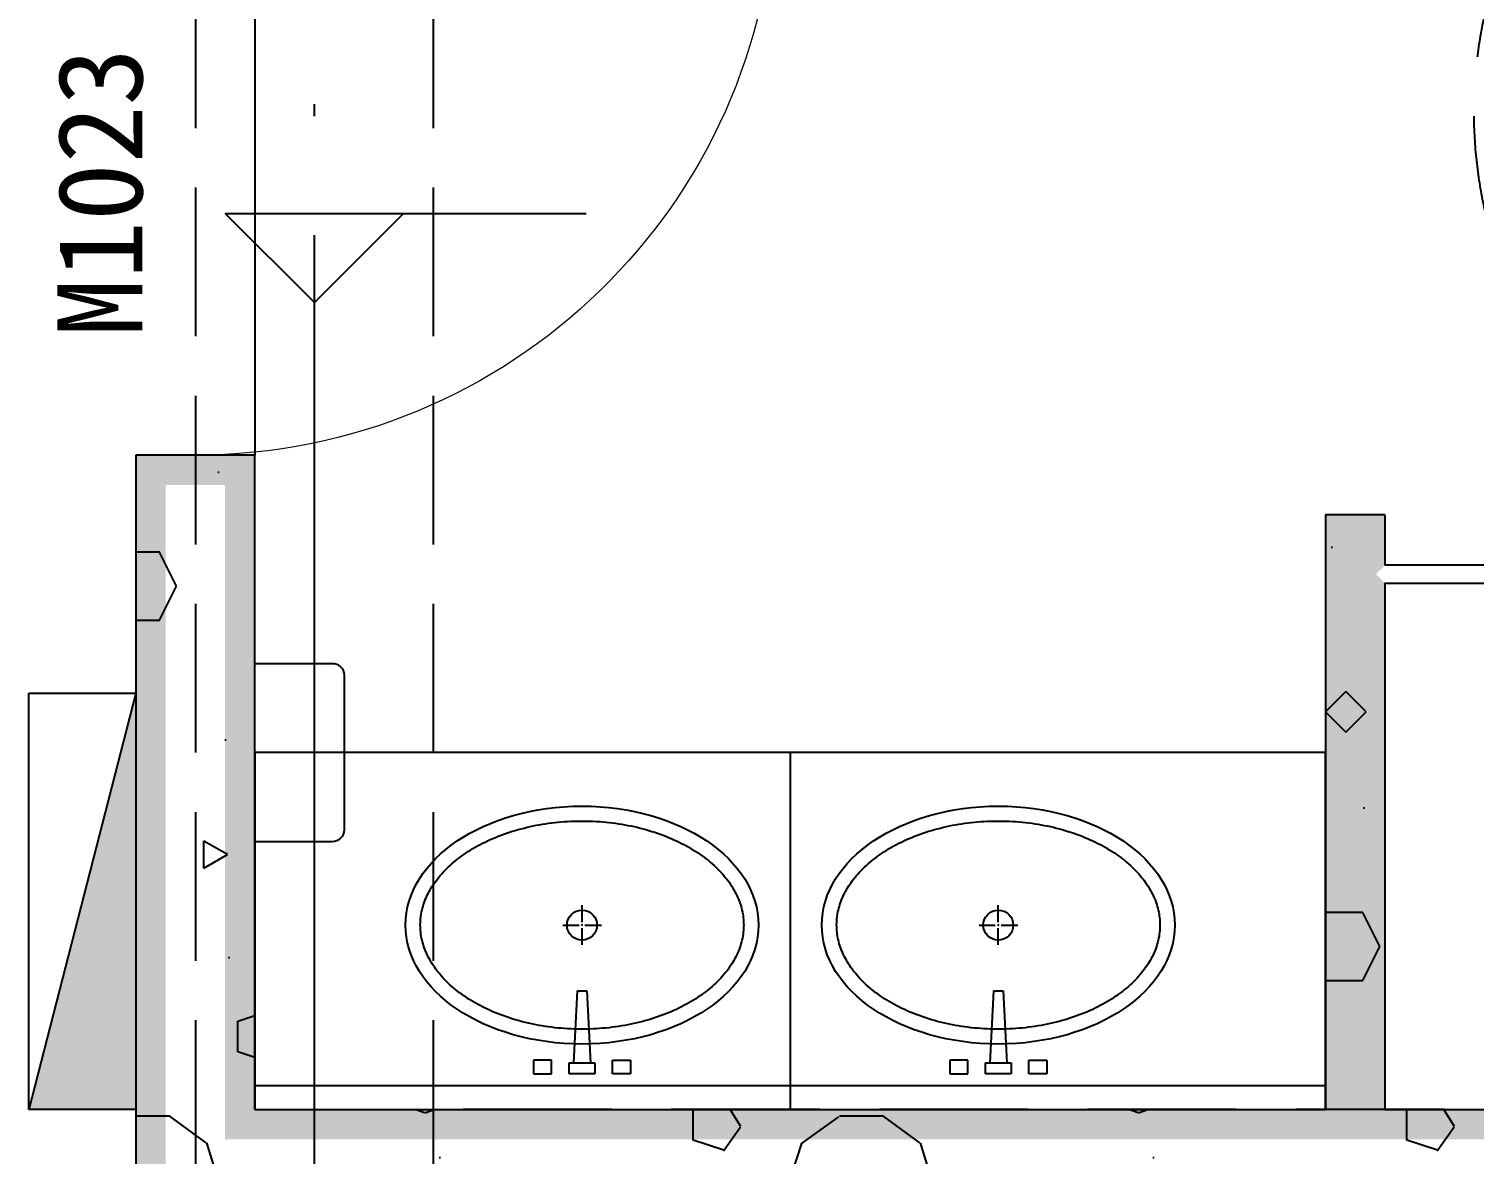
# Model space of a CAD drawing. Extents: x 175123 to 254035, y 15257 to 44959.
# Drawn here: x 183080 to 185510, y 34796 to 36688 of the extents above; entities that cross this region are included whole.
import ezdxf
from ezdxf.enums import TextEntityAlignment as Align
from ezdxf.xclip import XClip

# ---------------------------------------------------------------- set-up
doc = ezdxf.new("R2010")
doc.units = 0
doc.header["$LTSCALE"] = 1000
doc.header["$MEASUREMENT"] = 0
doc.header["$XCLIPFRAME"] = 2
for name, pattern in [('13#结构梁$0$DASH', [0.35, 0.25, -0.1]), ('13#结构梁$0$X-104 13#平面$0$DOTE', [2.4200000000000004, 2, -0.2, 0.02, -0.2]), ('X-104 13#平面$0$DASH', [0.35, 0.25, -0.1]), ('X-104 13#平面$0$DOTE', [2.4200000000000004, 2, -0.2, 0.02, -0.2])]:
    doc.linetypes.add(name, pattern=pattern)
for name, color, linetype in [('01-标注_标高', 200, 'Continuous'), ('02-TEXT_门窗', 151, 'Continuous'), ('13#结构梁$0$s-beam', 4, '13#结构梁$0$DASH'), ('13#结构梁$0$X-104 13#平面$0$A_AXIS-轴线', 36, '13#结构梁$0$X-104 13#平面$0$DOTE'), ('AXIS_TEXT', 7, 'Continuous'), ('PUB_WALL', 9, 'Continuous'), ('X-104 13#平面$0$A-C_门', 150, 'Continuous'), ('X-104 13#平面$0$A-I_卫-洁具', 241, 'Continuous'), ('X-104 13#平面$0$A-I_卫-隔断', 214, 'Continuous'), ('X-104 13#平面$0$A_AXIS-轴线', 36, 'X-104 13#平面$0$DOTE'), ('X-104 13#平面$1$05-填充_天正', 26, 'Continuous'), ('X-104 13#平面$1$A_STR-砌块墙', 121, 'Continuous')]:
    doc.layers.add(name, color=color, linetype=linetype)
doc.styles.add('_TCH_WINDOW', font='STXIHEI.TTF')
doc.styles.add('COMPLEX', font='COMPLEX')
doc.styles.add('图签信息$0$华文细黑', font='STXIHEI.TTF', dxfattribs={"height": 10})
pattern_1 = [(0, (354, -366), (600, 1200), [0, -1200]), (0, (-348, -528), (600, 1200), [0, -1200]), (0, (42, -540), (600, 1200), [0, -1200]), (0, (468, -186), (600, 1200), [0, -1200]), (0, (-30, -600), (600, 1200), [0, -1200]), (0, (588, 570), (600, 1200), [0, -1200]), (0, (222, 474), (600, 1200), [0, -1200]), (0, (413.9999999999999, 324), (600, 1200), [0, -1200]), (0, (-564, 300), (600, 1200), [0, -1200]), (0, (24, 246), (600, 1200), [0, -1200]), (0, (-204, -60), (600, 1200), [0, -1200]), (0, (-192, -509.9999999999999), (600, 1200), [0, -1200]), (0, (258, -558), (600, 1200), [0, -1200]), (0, (588, -30), (600, 1200), [0, -1200]), (0, (-534, -216), (600, 1200), [0, -1200]), (0, (-432, -12), (600, 1200), [0, -1200]), (0, (36, -96), (600, 1200), [0, -1200]), (0, (-132, -270), (600, 1200), [0, -1200]), (0, (-228, 126), (600, 1200), [0, -1200]), (0, (-78, 576), (600, 1200), [0, -1200]), (0, (-486.0000000000001, -468), (600, 1200), [0, -1200]), (0, (174, 330), (600, 1200), [0, -1200]), (0, (-384, 348), (600, 1200), [0, -1200]), (0, (-480, 504), (600, 1200), [0, -1200]), (130.601294, (514.285716, 194.285712), (-2999.999966861969, 3600.000015739533), [52.683108, -22074.222]), (18.4349488, (428.571432, 217.142856), (2999.999988936139, 1199.999991146445), [54.21048, -7535.2558]), (90, (428.571432, 165.714288), (600.0000000000001, 1200), [51.428568, -2348.5713]), (161.565051, (480, 148.571424), (-3000.000015105215, 1199.999910544823), [54.21048, -7535.2558]), (53.1301023, (480, 148.571424), (600.0000011342403, 1199.99999943288), [57.14286, -5942.856999999999]), (135, (525.714288, -462.85704), (-600.0000725322863, 1199.999918790402), [48.48732, -3345.6252]), (45, (457.142856, -462.85704), (599.9999961647541, 1199.999995157935), [48.48732, -3345.6252]), (135, (491.428572, -497.1428400000001), (-600.0000725322863, 1199.999918790402), [48.48732, -3345.6252]), (45, (491.428572, -497.1428400000001), (599.9999961647541, 1199.999995157935), [48.48732, -3345.6252]), (116.565051, (-51.42852, 342.857148), (-0.0001043859734650709, 2399.999934707041), [63.887652, -1277.753]), (180, (-79.99991999999999, 399.999996), (-599.9999999999998, 1200), [68.571432, -1131.4285]), (63.43494880000001, (-177.1428, 342.857148), (5.432290706153253e-06, 2399.999988372672), [63.887652, -1277.753]), (116.565051, (-148.5714, 285.714288), (-0.0001043859734650709, 2399.999934707041), [63.887652, -1277.753]), (0, (-148.5714, 285.714288), (600, 1200), [68.571432, -1131.4285]), (63.43494880000001, (-79.99991999999999, 285.714288), (5.432290706153253e-06, 2399.999988372672), [63.887652, -1277.753]), (107.102728, (399.999996, -62.85708000000001), (-1799.999931184909, 6000.000009680287), [77.72269200000001, -32565.805]), (143.972626, (377.142852, 11.428572), (-11399.99985547618, 8399.999990492668), [77.72269200000001, -16244.04]), (180, (314.285712, 57.14286), (-599.9999999999998, 1200), [74.285712, -1125.7142]), (36.02737329999999, (177.14286, 11.428572), (11399.99991575318, 8399.99990944439), [77.72269200000001, -16244.04]), (71.5650511, (154.285716, -57.14279999999999), (1800.000009240657, 5999.99998966958), [72.280632, -7517.185600000001]), (107.102728, (177.14286, -131.42856), (-1799.999931184909, 6000.000009680287), [77.72269200000001, -32565.805]), (143.972626, (240, -177.1428), (-11399.99985547618, 8399.999990492668), [77.72269200000001, -16244.04]), (0, (240, -177.1428), (600, 1200), [74.285712, -1125.7142]), (36.02737329999999, (314.285712, -177.1428), (11399.99991575318, 8399.99990944439), [77.72269200000001, -16244.04]), (71.5650511, (377.142852, -131.42856), (1800.000009240657, 5999.99998966958), [72.280632, -7517.185600000001]), (150.255118, (411.428568, 497.142852), (-1800.000004260273, 1199.999985130039), [46.07004, -9628.639200000001]), (90, (371.428572, 474.28572), (600.0000000000001, 1200), [45.714288, -2354.2855]), (29.7448813, (371.428572, 474.28572), (1800.000001060037, 1199.999994395642), [46.07004, -9628.639200000001]), (116.565051, (131.428572, -354.28572), (-0.0001043859734650709, 2399.999934707041), [63.887652, -1277.753]), (168.690067, (102.857148, -297.1428), (-5400.000004006199, 1199.999969888218), [58.274508, -12179.371]), (41.18592510000001, (0, -325.7142), (14999.99990911732, 13199.99988457684), [60.743688, -25451.604]), (90, (0, -382.85712), (600.0000000000001, 1200), [57.14286, -2342.857]), (138.814074, (45.714288, -422.85708), (-14999.99973338043, 13200.0000840726), [60.743688, -25451.604]), (16.6992442, (45.714288, -422.85708), (19799.99985103278, 5999.99993715613), [59.6589, -24997.075]), (60.9453959, (102.857148, -405.71424), (599.9999984077513, 1199.99998938541), [58.83217200000001, -24650.679]), (109.983106, (-371.42856, 148.571424), (-3000.000011299861, 8399.999977770043), [66.88400399999998, -28024.39499999999]), (155.556045, (-394.28568, 211.428576), (-7800.000029732115, 3599.999925205931), [69.045972, -28930.263]), (24.4439547, (-519.99996, 211.428576), (7800.000003890955, 3599.999982684802), [69.045972, -28930.263]), (70.01689340000001, (-542.85708, 148.571424), (3000.000009044286, 8399.999979161448), [66.88400399999999, -28024.395]), (109.983106, (-519.99996, 85.71428399999999), (-3000.000011299861, 8399.999977770043), [66.88400399999998, -28024.39499999999]), (160.016893, (-457.14276, 62.85714), (-3000.000001763259, 1199.999945333349), [66.88400399999999, -13978.755]), (19.9831065, (-457.14276, 62.85714), (2999.999983528817, 1199.999998096056), [66.88400399999999, -13978.755]), (70.01689340000001, (-394.28568, 85.71428399999999), (3000.000009044286, 8399.999979161448), [66.88400399999999, -28024.395]), (122.005383, (74.285712, 39.999996), (-600.0000805229399, 1199.999938741572), [53.908464, -11266.868]), (18.4349488, (-5.71428, 68.571432), (2999.999988936139, 1199.999991146445), [54.21048, -7535.2558]), (90, (-5.71428, 17.142852), (600.0000000000001, 1200), [51.428568, -2348.5713]), (161.565051, (45.714288, 0), (-3000.000015105215, 1199.999910544823), [54.21048, -7535.2558]), (54.46232220000002, (45.714288, 0), (4199.999993914518, 5999.999991012131), [49.15614, -20596.423]), (116.565051, (-274.28568, -251.42856), (-0.0001043859734650709, 2399.999934707041), [63.887652, -1277.753]), (180, (-302.85708, -194.28564), (-599.9999999999998, 1200), [62.85714, -1137.1428]), (59.0362434, (-399.99996, -251.42856), (600.000001953063, 1199.999994175555), [66.63945599999998, -13927.644]), (120.963756, (-365.71428, -308.57136), (-600.0000819959288, 1199.999944893199), [66.639456, -13927.644]), (0, (-365.71428, -308.57136), (600, 1200), [62.85714, -1137.1428]), (63.43494880000001, (-302.85708, -308.57136), (5.432290706153253e-06, 2399.999988372672), [63.887652, -1277.753])]

# ---------------------------------------------------------------- blocks, each defined once
blk = doc.blocks.new('X-104 13#平面')
at = {"layer": 'PUB_WALL'}
for points in [[(48400.0000000065, 12249.9999999997), (48200.00000000654, 12249.9999999997), (48250.00000000653, 12199.99999999968), (48350.0000000065, 12199.99999999968)], [(48200.00000000654, 12249.9999999997), (48200.00000000652, 11049.99999999971), (48250.00000000652, 11049.99999999971), (48250.00000000653, 12199.99999999968)], [(48400.00000000652, 11149.9999999997), (48400.0000000065, 12249.9999999997), (48350.0000000065, 12199.99999999968), (48350.00000000649, 11099.9999999997)], [(50200.00000000654, 12149.99999999974), (50200.00000000654, 12049.99999999963), (50250.00000000654, 12049.99999999963), (50250.00000000654, 12149.99999999974)], [(50300.00000000654, 12149.99999999974), (50200.00000000654, 12149.99999999974), (50200.00000000654, 12099.99999999974), (50300.00000000654, 12099.99999999974)], [(50300.00000000654, 12149.99999999974), (50300.0000000059, 12064.99999999963), (50250.00000000595, 12014.99999999963), (50250.00000000654, 12149.99999999974)], [(50300.00000000653, 12034.99999999963), (50300.00000000653, 11149.99999999983), (50250.00000000653, 11099.99999999983), (50250.00000000653, 12084.99999999963)], [(50200.00000000654, 12049.99999999963), (50200.00000000653, 11149.9999999997), (50250.00000000653, 11099.9999999997), (50250.00000000654, 12049.99999999963)], [(48400.00000000652, 11149.9999999997), (50200.00000000653, 11149.9999999997), (50250.00000000653, 11099.9999999997), (48350.00000000649, 11099.9999999997)], [(50300.00000000653, 11149.99999999983), (50700.00000000648, 11149.99999999971), (50700.00000000648, 11099.99999999971), (50250.00000000653, 11099.99999999983)]]:
    blk.add_hatch(color=0, dxfattribs=at).paths.add_polyline_path(points)
at = {"layer": 'X-104 13#平面$1$05-填充_天正'}
h = blk.add_hatch(dxfattribs=at)
h.set_pattern_fill('加气混凝土', color=0, scale=100, style=0)
h.set_pattern_definition(pattern_1)
h.paths.add_polyline_path([(48350.00000000649, 11099.9999999997), (48400.00000000652, 11149.9999999997), (48400.0000000065, 12249.9999999997), (48200.00000000654, 12249.9999999997), (48200.00000000652, 11049.99999999971), (48400.00000000658, 11049.9999999997)])
h = blk.add_hatch(dxfattribs=at)
h.set_pattern_fill('加气混凝土', color=0, scale=100, style=0)
h.set_pattern_definition(pattern_1)
h.paths.add_polyline_path([(50300.00000000654, 12149.99999999974), (50200.00000000654, 12149.99999999974), (50200.00000000654, 12049.99999999963), (50266.66666667299, 12049.99999999963), (50250.00000000595, 12014.99999999963), (50300.0000000059, 12064.99999999963)])
h = blk.add_hatch(dxfattribs=at)
h.set_pattern_fill('加气混凝土', color=0, scale=100, style=0)
h.set_pattern_definition(pattern_1)
h.paths.add_polyline_path([(50266.66666667299, 12049.99999999963), (50200.00000000654, 12049.99999999963), (50200.00000000653, 11149.9999999997), (50250.00000000653, 11099.99999999983), (50300.00000000653, 11149.99999999983), (50300.00000000653, 12034.99999999963), (50250.00000000653, 12084.99999999963)])
h = blk.add_hatch(dxfattribs=at)
h.set_pattern_fill('加气混凝土', color=0, scale=100, style=0)
h.set_pattern_definition(pattern_1)
h.paths.add_polyline_path([(48400.00000000658, 11049.9999999997), (48550.00000000667, 10999.99999999973), (48600.00000000668, 10949.9999999997), (50300.00000000654, 10949.99999999971), (50300.00000000654, 10999.99999999971), (50266.6666666732, 11083.33333333308), (50200.00000000653, 11149.9999999997), (48400.00000000652, 11149.9999999997), (48350.00000000649, 11099.9999999997)])
h = blk.add_hatch(dxfattribs=at)
h.set_pattern_fill('加气混凝土', color=0, scale=100, style=0)
h.set_pattern_definition(pattern_1)
h.paths.add_polyline_path([(50266.6666666732, 11083.33333333308), (50300.00000000654, 10999.99999999971), (50300.00000000654, 10949.99999999971), (50600.00000000637, 10949.99999999981), (50650.00000000637, 10999.99999999951), (50700.00000000641, 11016.66666666639), (50700.00000000648, 11149.99999999971), (50300.00000000653, 11149.99999999983), (50250.00000000653, 11099.99999999983)])
at = {"color": 0}
for p, q in [((48020.00000000582, 11149.99999999966), (48020.00000000582, 11849.99999999966)), ((48200.00000000582, 11849.99999999966), (48020.00000000582, 11149.99999999966)), ((48020.00000000582, 11849.99999999966), (48200.00000000582, 11849.99999999966)), ((48200.00000000582, 11849.99999999966), (48200.00000000582, 11149.99999999966)), ((48950.00000000642, 11465.03999999981), (48950.00000000642, 11493.76799999981)), ((49650.00000000642, 11465.03999999981), (49650.00000000642, 11493.76799999981)), ((48917.74400000642, 11459.99999999983), (48944.96000000644, 11459.99999999983)), ((48950.00000000642, 11426.73599999981), (48950.00000000642, 11454.9599999998)), ((48955.0400000064, 11459.99999999983), (48982.76000000643, 11459.99999999983)), ((49617.74400000642, 11459.99999999983), (49644.96000000644, 11459.99999999983)), ((49650.00000000642, 11426.73599999981), (49650.00000000642, 11454.9599999998)), ((49655.0400000064, 11459.99999999983), (49682.76000000643, 11459.99999999983)), ((48942.00000000636, 11349.54815868178), (48935.61006624631, 11228.3185097563)), ((48942.00000000648, 11349.54815868178), (48958.00000000642, 11349.54815868178)), ((48958.00000000642, 11349.54815868178), (48964.38993376646, 11228.3185097563)), ((49642.00000000636, 11349.54815868178), (49635.61006624631, 11228.3185097563)), ((49642.00000000648, 11349.54815868178), (49658.00000000642, 11349.54815868178)), ((49658.00000000642, 11349.54815868178), (49664.38993376646, 11228.3185097563)), ((48898.64987996822, 11232.80854515755), (48868.64987996822, 11232.8085451575)), ((48868.64987996822, 11232.8085451575), (48868.64987996822, 11209.99999999983)), ((48898.64987996822, 11209.99999999989), (48898.64987996822, 11232.80854515755)), ((48928.64987996822, 11228.3185097563), (48971.35012004462, 11228.3185097563)), ((48928.64987996822, 11209.99999999983), (48928.64987996822, 11228.3185097563)), ((48935.61006624631, 11228.3185097563), (48964.38993376646, 11228.3185097563)), ((48971.35012004462, 11228.3185097563), (48971.35012004462, 11209.99999999983)), ((49001.35012004462, 11232.80854515755), (49031.35012004462, 11232.8085451575)), ((49001.35012004462, 11209.99999999989), (49001.35012004462, 11232.80854515755)), ((49031.35012004462, 11232.8085451575), (49031.35012004462, 11209.99999999983)), ((49598.64987996822, 11232.80854515755), (49568.64987996822, 11232.8085451575)), ((49568.64987996822, 11232.8085451575), (49568.64987996822, 11209.99999999983)), ((49598.64987996822, 11209.99999999989), (49598.64987996822, 11232.80854515755)), ((49628.64987996822, 11228.3185097563), (49671.35012004462, 11228.3185097563)), ((49628.64987996822, 11209.99999999983), (49628.64987996822, 11228.3185097563)), ((49635.61006624631, 11228.3185097563), (49664.38993376646, 11228.3185097563)), ((49671.35012004462, 11228.3185097563), (49671.35012004462, 11209.99999999983)), ((49701.35012004462, 11232.80854515755), (49731.35012004462, 11232.8085451575)), ((49701.35012004462, 11209.99999999989), (49701.35012004462, 11232.80854515755)), ((49731.35012004462, 11232.8085451575), (49731.35012004462, 11209.99999999983)), ((48868.64987996822, 11209.99999999983), (48898.64987996822, 11209.99999999989)), ((48971.35012004462, 11209.99999999983), (48928.64987996822, 11209.99999999983)), ((49031.35012004462, 11209.99999999983), (49001.35012004462, 11209.99999999989)), ((49568.64987996822, 11209.99999999983), (49598.64987996822, 11209.99999999989)), ((49671.35012004462, 11209.99999999983), (49628.64987996822, 11209.99999999983)), ((49731.35012004462, 11209.99999999983), (49701.35012004462, 11209.99999999989)), ((48200.00000000582, 11149.99999999966), (48020.00000000582, 11149.99999999966))]:
    blk.add_line(p, q, dxfattribs=at)
for centre in [(48950.00000000642, 11459.99999999983), (49650.00000000642, 11459.99999999983)]:
    blk.add_circle(centre, 25.2, dxfattribs=at)
for centre, start, end in [((48949.8600000064, 11459.99999999983), 90, 270), ((48949.8600000064, 11459.99999999983), 270, 90), ((49649.8600000064, 11459.99999999983), 90, 270), ((49649.8600000064, 11459.99999999983), 270, 90)]:
    blk.add_arc(centre, 0.4199999999837019, start, end, dxfattribs=at)
at = {"color": 0, "lineweight": 13, "extrusion": (0, 0, -1)}
blk.add_ellipse((48300.00000000652, 13224.9999999997), major_axis=(-689.4291116568853, 689.4291116568852), ratio=0.9999999999999941, start_param=2.381838326332459, end_param=3.926990816987244, dxfattribs=at)
at = {"color": 0}
for centre in [(48950.00000000642, 11459.99999999983), (49650.00000000642, 11459.99999999983)]:
    blk.add_ellipse(centre, major_axis=(296.8388870928175, 6.147943166861722e-12), ratio=0.6737661697857759, start_param=3.141592653589763, end_param=9.42477796076935, dxfattribs=at)
for points in [[(48678.16111291359, 11459.99999999983), (48678.16111291359, 11451.62866622734), (48679.11652551872, 11443.2556980796), (48682.96817730823, 11426.55678261701), (48685.86687915768, 11418.22929546639), (48693.65870072391, 11401.74642470771), (48698.55388336421, 11393.59207516094), (48710.33714109952, 11377.66882914375), (48717.22564521457, 11369.90166114068), (48732.89928154265, 11355.00536543818), (48741.68390166813, 11347.87740360929), (48760.96327790846, 11334.50442564936), (48771.45734471666, 11328.25994529238), (48793.89941973095, 11316.86596525211), (48805.84684505292, 11311.71665413673), (48830.88958405274, 11302.68240508362), (48843.98444139068, 11298.79751711438), (48870.98169390981, 11292.41598126561), (48884.88371409873, 11289.91934085056), (48913.13293163497, 11286.39207964822), (48927.47979459756, 11285.36145777797), (48956.24482226827, 11284.79793056165), (48970.66266644777, 11285.26502483304), (48999.19399508108, 11287.68259151572), (49013.307152938, 11289.63306519797), (49040.86129060703, 11294.95700291795), (49054.30191469456, 11298.33046480397), (49080.16114487745, 11306.39392556478), (49092.57933097765, 11311.08389733436), (49116.07330631827, 11321.62818411232), (49127.14856426879, 11327.48238029984), (49147.67984963338, 11340.15903716535), (49157.13521485748, 11346.98112566298), (49174.21133785213, 11361.3602107424), (49181.83145456943, 11368.91630642594), (49195.10362459907, 11384.51073325246), (49200.75563685132, 11392.54748142424), (49210.05308902405, 11408.86837184197), (49213.69997230616, 11417.15097936581), (49219.02572725237, 11433.79762035906), (49220.70723306837, 11442.16209587805), (49222.15306712595, 11458.89955128684), (49221.91857419694, 11467.27551505244), (49219.52691639897, 11484.00314957748), (49217.36793244719, 11492.35734427191), (49211.0731867641, 11508.95269609115), (49206.93491290051, 11517.19363225182), (49196.65468101048, 11533.37818505558), (49190.5117016383, 11541.32010727644), (49176.28134286242, 11556.66232229165), (49168.19423431491, 11564.06118300668), (49150.23018688093, 11578.06536214217), (49140.35392729561, 11584.66993714631), (49119.0440261175, 11596.85935866723), (49107.61101815892, 11602.44391723909), (49083.47692712875, 11612.40726429685), (49070.77634376173, 11616.78596689518), (49044.43610309095, 11624.19643565227), (49030.79684588454, 11627.22818458221), (49002.93462009549, 11631.84957653937), (48988.71199740273, 11633.43921930192), (48960.05374087319, 11635.12733271166), (48945.6184302944, 11635.22580439196), (48916.91090977089, 11633.92855657847), (48902.6390218158, 11632.53283624986), (48874.63027078398, 11628.29022265931), (48860.89374912939, 11625.44332901669), (48834.31360304439, 11618.38745790732), (48821.47036925676, 11614.17849363248), (48797.00976915933, 11604.53352004046), (48785.39288670105, 11599.09758231976), (48763.68012343331, 11587.17860702129), (48753.58485915048, 11580.69581896958), (48735.15623972636, 11566.90375338455), (48726.82357302094, 11559.59514205048), (48712.0868035576, 11544.40001915268), (48705.68307013666, 11536.51484955382), (48694.8786772091, 11520.41386736796), (48690.47721332971, 11512.19978697226), (48683.66268072756, 11495.63856302517), (48681.2472263644, 11487.2919559225), (48678.70505151067, 11472.62727071101), (48678.16111291359, 11466.31343066309), (48678.16111291359, 11459.99999999983)], [(49378.16111291359, 11459.99999999983), (49378.16111291359, 11451.62866622734), (49379.11652551872, 11443.2556980796), (49382.96817730823, 11426.55678261701), (49385.86687915768, 11418.22929546639), (49393.65870072391, 11401.74642470771), (49398.55388336421, 11393.59207516094), (49410.33714109952, 11377.66882914375), (49417.22564521457, 11369.90166114068), (49432.89928154265, 11355.00536543818), (49441.68390166813, 11347.87740360929), (49460.96327790846, 11334.50442564936), (49471.45734471666, 11328.25994529238), (49493.89941973095, 11316.86596525211), (49505.84684505292, 11311.71665413673), (49530.88958405274, 11302.68240508362), (49543.98444139068, 11298.79751711438), (49570.98169390981, 11292.41598126561), (49584.88371409873, 11289.91934085056), (49613.13293163497, 11286.39207964822), (49627.47979459756, 11285.36145777797), (49656.24482226827, 11284.79793056165), (49670.66266644777, 11285.26502483304), (49699.19399508108, 11287.68259151572), (49713.307152938, 11289.63306519797), (49740.86129060703, 11294.95700291795), (49754.30191469456, 11298.33046480397), (49780.16114487745, 11306.39392556478), (49792.57933097765, 11311.08389733436), (49816.07330631827, 11321.62818411232), (49827.14856426879, 11327.48238029984), (49847.67984963338, 11340.15903716535), (49857.13521485748, 11346.98112566298), (49874.21133785213, 11361.3602107424), (49881.83145456943, 11368.91630642594), (49895.10362459907, 11384.51073325246), (49900.75563685132, 11392.54748142424), (49910.05308902405, 11408.86837184197), (49913.69997230616, 11417.15097936581), (49919.02572725237, 11433.79762035906), (49920.70723306837, 11442.16209587805), (49922.15306712595, 11458.89955128684), (49921.91857419694, 11467.27551505244), (49919.52691639897, 11484.00314957748), (49917.36793244719, 11492.35734427191), (49911.0731867641, 11508.95269609115), (49906.93491290051, 11517.19363225182), (49896.65468101048, 11533.37818505558), (49890.5117016383, 11541.32010727644), (49876.28134286242, 11556.66232229165), (49868.19423431491, 11564.06118300668), (49850.23018688093, 11578.06536214217), (49840.35392729561, 11584.66993714631), (49819.0440261175, 11596.85935866723), (49807.61101815892, 11602.44391723909), (49783.47692712875, 11612.40726429685), (49770.77634376173, 11616.78596689518), (49744.43610309095, 11624.19643565227), (49730.79684588454, 11627.22818458221), (49702.93462009549, 11631.84957653937), (49688.71199740273, 11633.43921930192), (49660.05374087319, 11635.12733271166), (49645.6184302944, 11635.22580439196), (49616.91090977089, 11633.92855657847), (49602.6390218158, 11632.53283624986), (49574.63027078398, 11628.29022265931), (49560.89374912939, 11625.44332901669), (49534.31360304439, 11618.38745790732), (49521.47036925676, 11614.17849363248), (49497.00976915933, 11604.53352004046), (49485.39288670105, 11599.09758231976), (49463.68012343331, 11587.17860702129), (49453.58485915048, 11580.69581896958), (49435.15623972636, 11566.90375338455), (49426.82357302094, 11559.59514205048), (49412.0868035576, 11544.40001915268), (49405.68307013666, 11536.51484955382), (49394.8786772091, 11520.41386736796), (49390.47721332971, 11512.19978697226), (49383.66268072756, 11495.63856302517), (49381.2472263644, 11487.2919559225), (49378.70505151067, 11472.62727071101), (49378.16111291359, 11466.31343066309), (49378.16111291359, 11459.99999999983)]]:
    blk.add_open_spline(points, degree=3, knots=[0, 0, 0, 0, 0.1541728099079682, 0.1541728099079682, 0.3083456198159364, 0.3083456198159364, 0.4625184297239047, 0.4625184297239047, 0.6166912396318729, 0.6166912396318729, 0.7708640495398411, 0.7708640495398411, 0.9250368594478093, 0.9250368594478093, 1.079209669355778, 1.079209669355778, 1.233382479263746, 1.233382479263746, 1.387555289171714, 1.387555289171714, 1.541728099079682, 1.541728099079682, 1.69590090898765, 1.69590090898765, 1.850073718895619, 1.850073718895619, 2.004246528803587, 2.004246528803587, 2.158419338711555, 2.158419338711555, 2.312592148619523, 2.312592148619523, 2.466764958527492, 2.466764958527492, 2.62093776843546, 2.62093776843546, 2.775110578343428, 2.775110578343428, 2.929283388251396, 2.929283388251396, 3.083456198159364, 3.083456198159364, 3.237629008067333, 3.237629008067333, 3.391801817975301, 3.391801817975301, 3.545974627883269, 3.545974627883269, 3.700147437791237, 3.700147437791237, 3.854320247699206, 3.854320247699206, 4.008493057607174, 4.008493057607174, 4.162665867515142, 4.162665867515142, 4.31683867742311, 4.31683867742311, 4.471011487331078, 4.471011487331078, 4.625184297239047, 4.625184297239047, 4.779357107147015, 4.779357107147015, 4.933529917054983, 4.933529917054983, 5.087702726962951, 5.087702726962951, 5.24187553687092, 5.24187553687092, 5.396048346778888, 5.396048346778888, 5.550221156686856, 5.550221156686856, 5.704393966594824, 5.704393966594824, 5.858566776502792, 5.858566776502792, 6.012739586410761, 6.012739586410761, 6.166912396318729, 6.166912396318729, 6.283185307179586, 6.283185307179586, 6.283185307179586, 6.283185307179586], dxfattribs=at)
blk.add_solid([(48200.00000000582, 11149.99999999966), (48020.00000000582, 11149.99999999966), (48200.00000000582, 11849.99999999966)], dxfattribs=at)
at = {"layer": '13#结构梁$0$s-beam', "color": 0}
for p, q in [((48300.00114855892, 14099.91976278826), (48300.00117035443, 9400.001225406864)), ((48700.00114855892, 14099.91976278826), (48700.00117035443, 9400.001225406864)), ((53200.00100831839, 11150.00017670365), (48700.00038612005, 11149.99983097785))]:
    blk.add_line(p, q, dxfattribs=at)
at = {"layer": '13#结构梁$0$X-104 13#平面$0$A_AXIS-轴线', "color": 0, "linetype": '13#结构梁$0$X-104 13#平面$0$DOTE'}
blk.add_line((48500, -7400.986033683694), (48500, 26620.25062679107), dxfattribs=at)
at = {"layer": 'X-104 13#平面$0$A-C_门', "color": 0}
blk.add_line((48400.00000000652, 13249.9999999997), (48400.00000000652, 12249.9999999997), dxfattribs=at)
at = {"layer": 'X-104 13#平面$0$A-I_卫-洁具', "color": 0, "ltscale": 0.1}
blk.add_line((49300.00000000648, 11749.99999999972), (49300.00000000648, 11149.99999999972), dxfattribs=at)
blk.add_lwpolyline([(48400.00000000639, 11599.99999999966), (48400.00000000639, 11899.99999999966), (48530.00000000639, 11899.99999999966, -0.414213562373095), (48550.00000000639, 11879.99999999966), (48550.00000000639, 11619.99999999966, -0.414213562373095), (48530.00000000639, 11599.99999999966)], format="xyb", close=True, dxfattribs=at)
for points in [[(48400.00000000639, 11149.99999999966), (50200.0000000064, 11149.99999999966), (50200.00000000658, 11749.99999999977), (48400.00000000639, 11749.99999999966)], [(48400.00000000693, 11149.99999999953), (50200.00000000717, 11149.99999999918), (50200.00000000717, 11189.99999999918), (48400.00000000693, 11189.99999999953)]]:
    blk.add_lwpolyline(points, close=True, dxfattribs=at)
at = {"layer": 'X-104 13#平面$0$A-I_卫-洁具', "color": 0, "linetype": 'X-104 13#平面$0$DASH'}
blk.add_circle((51200.00000000597, 12826.5709121621), 750, dxfattribs=at)
at = {"layer": 'X-104 13#平面$0$A-I_卫-隔断', "color": 0}
for p, q in [((51350.00000000596, 12064.9999999996), (50300.0000000059, 12064.99999999963)), ((50300.00000000653, 12034.99999999963), (51350.00000000596, 12034.99999999965))]:
    blk.add_line(p, q, dxfattribs=at)
at = {"layer": 'X-104 13#平面$0$A_AXIS-轴线', "color": 0, "linetype": 'X-104 13#平面$0$DOTE'}
blk.add_line((48500, -7400.98603368341), (48500, 24620.25062679139), dxfattribs=at)
at = {"layer": 'X-104 13#平面$1$A_STR-砌块墙', "color": 0}
for p, q in [((48400.0000000065, 12249.9999999997), (48200.00000000654, 12249.9999999997)), ((48200.00000000654, 12249.9999999997), (48200.00000000652, 11049.99999999971)), ((48400.00000000652, 11149.9999999997), (48400.0000000065, 12249.9999999997)), ((50200.00000000654, 12149.99999999974), (50200.00000000654, 12049.99999999963)), ((50300.00000000654, 12149.99999999974), (50200.00000000654, 12149.99999999974)), ((50300.00000000654, 12149.99999999974), (50300.0000000059, 12064.99999999963)), ((50200.00000000654, 12049.99999999963), (50200.00000000653, 11149.9999999997)), ((50300.00000000653, 12034.99999999963), (50300.00000000653, 11149.99999999983)), ((48400.00000000652, 11149.9999999997), (50200.00000000653, 11149.9999999997)), ((50300.00000000653, 11149.99999999983), (50700.00000000648, 11149.99999999971))]:
    blk.add_line(p, q, dxfattribs=at)
at = {"color": 0, "style": '图签信息$0$华文细黑'}
for p in [(72170.31718589018, 105564.7669967284), (72170.31718589018, 43164.7669967284), (72170.31718589018, -19235.2330032716)]:
    blk.add_attdef('200X', text='', height=100, dxfattribs=at).set_placement(p, align=Align.BOTTOM_RIGHT)
at = {"layer": 'AXIS_TEXT', "color": 0, "style": 'COMPLEX'}
for height, width, p, p2 in [(448, 1.041666666666667, (-399.9999999999992, 156296.2506267914), (7.958078640513122e-13, 156296.2506267914)), (448, 1.041666666666667, (7800, 156296.2506267914), (8200, 156296.2506267914)), (448, 1.041666666666667, (12300, 156296.2506267914), (12700, 156296.2506267914)), (448, 1.041666666666667, (21300, 156296.2506267914), (21700, 156296.2506267914)), (448, 1.041666666666667, (30300, 156296.2506267914), (30700, 156296.2506267914)), (448, 1.041666666666667, (39300, 156296.2506267914), (39700, 156296.2506267914)), (448, 1.041666666666667, (48300, 156296.2506267914), (48700, 156296.2506267914)), (448, 1.041666666666667, (57300, 156296.2506267914), (57700, 156296.2506267914)), (448, 1.041666666666667, (-7525.015515749811, 142576), (-7125.015515749811, 142576)), (448, 1.041666666666667, (64743.47067045257, 142576), (65143.47067045257, 142576)), (448, 1.041666666666667, (-7525.015515749811, 139476.0000000001), (-7125.015515749811, 139476.0000000001)), (448, 1.041666666666667, (64743.47067045257, 138976.0000000001), (65143.47067045257, 138976.0000000001)), (448, 1.041666666666667, (-7525.015515749812, 133576), (-7125.015515749812, 133576)), (448, 1.041666666666667, (64743.47067045257, 133576), (65143.47067045257, 133576)), (448, 1.041666666666667, (-7525.015515749812, 124576), (-7125.015515749812, 124576)), (448, 1.041666666666667, (64743.47067045257, 124576), (65143.47067045257, 124576)), (448, 1.041666666666667, (-400.0000000000014, 112775.0139663166), (-1.335820343228988e-12, 112775.0139663166)), (448, 1.041666666666667, (7799.999999999998, 112775.0139663166), (8199.999999999998, 112775.0139663166)), (448, 1.041666666666667, (12300, 112775.0139663166), (12700, 112775.0139663166)), (448, 1.041666666666667, (21300, 112775.0139663166), (21700, 112775.0139663166)), (448, 1.041666666666667, (30300, 112775.0139663166), (30700, 112775.0139663166)), (448, 1.041666666666667, (39300, 112775.0139663166), (39700, 112775.0139663166)), (448, 1.041666666666667, (48300, 112775.0139663166), (48700, 112775.0139663166)), (448, 1.041666666666667, (57300, 112775.0139663166), (57700, 112775.0139663166)), (448, 1.041666666666667, (-399.999999999999, 89896.25062679139), (1.051603248924948e-12, 89896.25062679139)), (448, 1.041666666666667, (7800.000000000002, 89896.25062679139), (8200.000000000002, 89896.25062679139)), (448, 1.041666666666667, (12300, 89896.25062679139), (12700, 89896.25062679139)), (448, 1.041666666666667, (21300, 89896.25062679139), (21700, 89896.25062679139)), (448, 1.041666666666667, (30300, 89896.25062679139), (30700, 89896.25062679139)), (448, 1.041666666666667, (39300, 89896.25062679139), (39700, 89896.25062679139)), (448, 1.041666666666667, (48300, 89896.25062679139), (48700, 89896.25062679139)), (448, 1.041666666666667, (57300, 89896.25062679139), (57700, 89896.25062679139)), (448, 1.041666666666667, (-7525.015515749811, 80176), (-7125.015515749811, 80176)), (448, 1.041666666666667, (64743.47067045257, 80176), (65143.47067045257, 80176)), (448, 1.041666666666667, (-7525.015515749811, 77076.00000000009), (-7125.015515749811, 77076.00000000009)), (448, 1.041666666666667, (64743.47067045257, 76576.00000000009), (65143.47067045257, 76576.00000000009)), (448, 1.041666666666667, (-7525.015515749812, 71176.00000000003), (-7125.015515749812, 71176.00000000003)), (448, 1.041666666666667, (64743.47067045257, 71176.00000000003), (65143.47067045257, 71176.00000000003)), (448, 1.041666666666667, (-7525.015515749812, 62176), (-7125.015515749812, 62176)), (448, 1.041666666666667, (64743.47067045257, 62176), (65143.47067045257, 62176)), (448, 1.041666666666667, (-400.0000000000003, 50375.01396631659), (-3.410605131648481e-13, 50375.01396631659)), (448, 1.041666666666667, (7800, 50375.01396631659), (8200, 50375.01396631659)), (448, 1.041666666666667, (12300, 50375.01396631659), (12700, 50375.01396631659)), (448, 1.041666666666667, (21300, 50375.01396631659), (21700, 50375.01396631659)), (448, 1.041666666666667, (30300, 50375.01396631659), (30700, 50375.01396631659)), (448, 1.041666666666667, (39300, 50375.01396631659), (39700, 50375.01396631659)), (448, 1.041666666666667, (48300, 50375.01396631659), (48700, 50375.01396631659)), (448, 1.041666666666667, (57300, 50375.01396631659), (57700, 50375.01396631659)), (448, 1.041666666666667, (-399.999999999999, 27496.25062679139), (1.051603248924948e-12, 27496.25062679139)), (448, 1.041666666666667, (7800.000000000002, 27496.25062679139), (8200.000000000002, 27496.25062679139)), (448, 1.041666666666667, (12300, 27496.25062679139), (12700, 27496.25062679139)), (448, 1.041666666666667, (21300, 27496.25062679139), (21700, 27496.25062679139)), (448, 1.041666666666667, (30300, 27496.25062679139), (30700, 27496.25062679139)), (448, 1.041666666666667, (39300, 27496.25062679139), (39700, 27496.25062679139)), (448, 1.041666666666667, (48300, 27496.25062679139), (48700, 27496.25062679139)), (448, 1.041666666666667, (57300, 27496.25062679139), (57700, 27496.25062679139)), (448, 1.041666666666667, (-7525.015515749811, 17776), (-7125.015515749811, 17776)), (448, 1.041666666666667, (64743.47067045257, 17776), (65143.47067045257, 17776)), (448, 1.041666666666667, (-7525.015515749811, 14676.00000000009), (-7125.015515749811, 14676.00000000009)), (448, 1.041666666666667, (64743.47067045257, 14176.00000000009), (65143.47067045257, 14176.00000000009)), (448, 1.041666666666667, (-7525.015515749812, 8776.000000000031), (-7125.015515749812, 8776.000000000031)), (448, 1.041666666666667, (64743.47067045257, 8776.00000000003), (65143.47067045257, 8776.00000000003)), (448.0000000000001, 1.041666666666666, (-7525.015515749812, -223.9999999999995), (-7125.015515749812, -223.9999999999995)), (448.0000000000001, 1.041666666666667, (64743.47067045257, -224.000000000001), (65143.47067045257, -224.000000000001)), (448, 1.041666666666667, (-400.0000000000003, -12024.98603368341), (-3.410605131648481e-13, -12024.98603368341)), (448, 1.041666666666667, (7800, -12024.98603368341), (8200, -12024.98603368341)), (448, 1.041666666666667, (12300, -12024.98603368341), (12700, -12024.98603368341)), (448, 1.041666666666667, (21300, -12024.98603368341), (21700, -12024.98603368341)), (448, 1.041666666666667, (30300, -12024.98603368341), (30700, -12024.98603368341)), (448, 1.041666666666667, (39300, -12024.98603368341), (39700, -12024.98603368341)), (448, 1.041666666666667, (48300, -12024.98603368341), (48700, -12024.98603368341)), (448, 1.041666666666667, (57300, -12024.98603368341), (57700, -12024.98603368341))]:
    blk.add_attdef('A', text='', height=height, dxfattribs=dict(at, width=width)).set_placement(p, p2, align=Align.FIT)

msp = doc.modelspace()

# ---------------------------------------------------------------- linework, layer by layer
at = {"layer": '01-标注_标高'}
for p, q in [((183559.848004122, 36227.62892451897), (183409.848004122, 36377.62892451897)), ((183409.848004122, 36377.62892451897), (184017.1196114141, 36377.62892451897)), ((183559.848004122, 36227.62892451897), (183709.848004122, 36377.62892451897))]:
    msp.add_line(p, q, dxfattribs=at)

# ---------------------------------------------------------------- block references
at = {"color": 251}
ref = msp.add_blockref('X-104 13#平面', (135059.848004122, 23721.20475974301), dxfattribs=at)
XClip(ref).set_block_clipping_path([(47300.000000006556, 8199.999999999825), (54100.00000000717, 18799.999999999825)])

# ---------------------------------------------------------------- texts
at = {"layer": '02-TEXT_门窗', "style": '_TCH_WINDOW'}
msp.add_text('M1023', height=142.7128820960698, rotation=90, dxfattribs=at).set_placement((183270.5801914727, 36170.69640033841))

doc.saveas('drawing.dxf')
